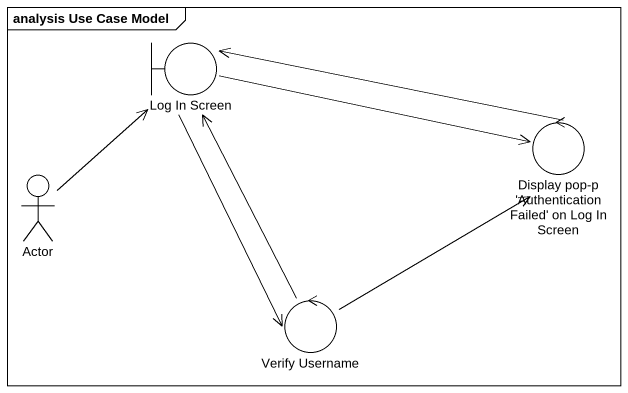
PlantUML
@startuml
mainframe analysis Use Case Model
boundary "Log In Screen" as Log_In_Screen
control "Display pop-p 'Authentication Failed' on Log In Screen" as Display_pop_p
actor "Actor" as Actor_
control "Verify Username" as Verify_Username
Log_In_Screen -right-> Display_pop_p
Log_In_Screen --> Verify_Username
Display_pop_p -left-> Log_In_Screen
Actor_ -up-> Log_In_Screen
Verify_Username -up-> Log_In_Screen
Verify_Username -up-> Display_pop_p
@enduml
